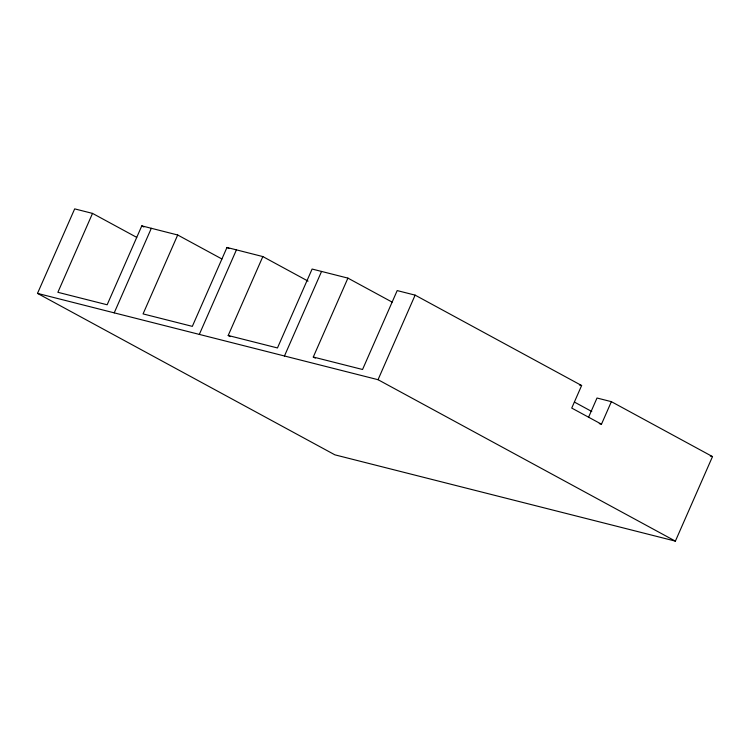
<?xml version="1.0" encoding="UTF-8"?>
<svg xmlns="http://www.w3.org/2000/svg" width="750" height="750" viewBox="0 0 750 750"><rect width="100%" height="100%" fill="white"/><g stroke="black" fill="none" stroke-linecap="round" stroke-linejoin="round"><path stroke-width="1.12" d="M588.469 417.488L597.009 398.016L611.372 401.663L712.5 456.591L675.384 541.125L334.894 454.838L37.5 293.391L74.681 208.875L92.522 213.394L136.734 237.384M92.522 213.394L57.881 292.303L107.156 304.772L141.797 225.862L177.694 234.994L221.906 258.984M37.5 293.391L114.216 312.853L151.312 228.309M177.694 234.994L143.062 313.903L192.328 326.372L226.969 247.462L262.838 256.575L308.072 281.128M114.216 312.853L199.322 334.406L236.419 249.862M230.25 336.6L228.197 335.484L262.838 256.575M199.322 334.406L284.456 355.988L321.562 271.444M315.338 358.144L313.284 357.028L347.916 278.119L392.128 302.109M284.456 355.988L378.038 379.697L415.125 295.134L581.625 385.528L571.734 408.075L601.481 424.2L611.372 401.663M347.916 278.119L312.103 269.044L277.462 347.953L228.197 335.484M415.125 295.134L397.191 290.587L362.55 369.497L313.284 357.028M579.394 384.966L581.625 385.528M599.278 423.637L601.481 424.2M710.297 456.028L712.5 456.591M574.425 402.075L591.788 411.506M226.969 247.462L229.022 248.578M141.797 225.862L143.85 226.978M378.038 379.697L675.384 541.125"/></g></svg>
